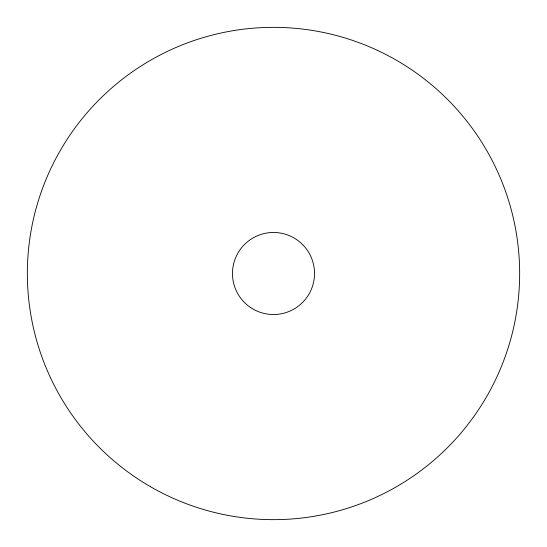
<?xml version="1.0" encoding="UTF-8"?>
<svg xmlns="http://www.w3.org/2000/svg" width="547" height="547" viewBox="0 0 547 547"><rect width="100%" height="100%" fill="white"/><g stroke="black" fill="none" stroke-linecap="round" stroke-linejoin="round"><path stroke-width="0.82" d="M250.505 307.476A41.025 41.025 0 0 0 314.422 276.426A41.025 41.025 0 0 0 255.572 236.598A41.025 41.025 0 0 0 250.505 307.476M150.425 486.673A246.15 246.15 0 0 0 519.65 273.5A246.15 246.15 0 0 0 150.425 60.327A246.15 246.15 0 0 0 150.425 486.673"/></g></svg>
